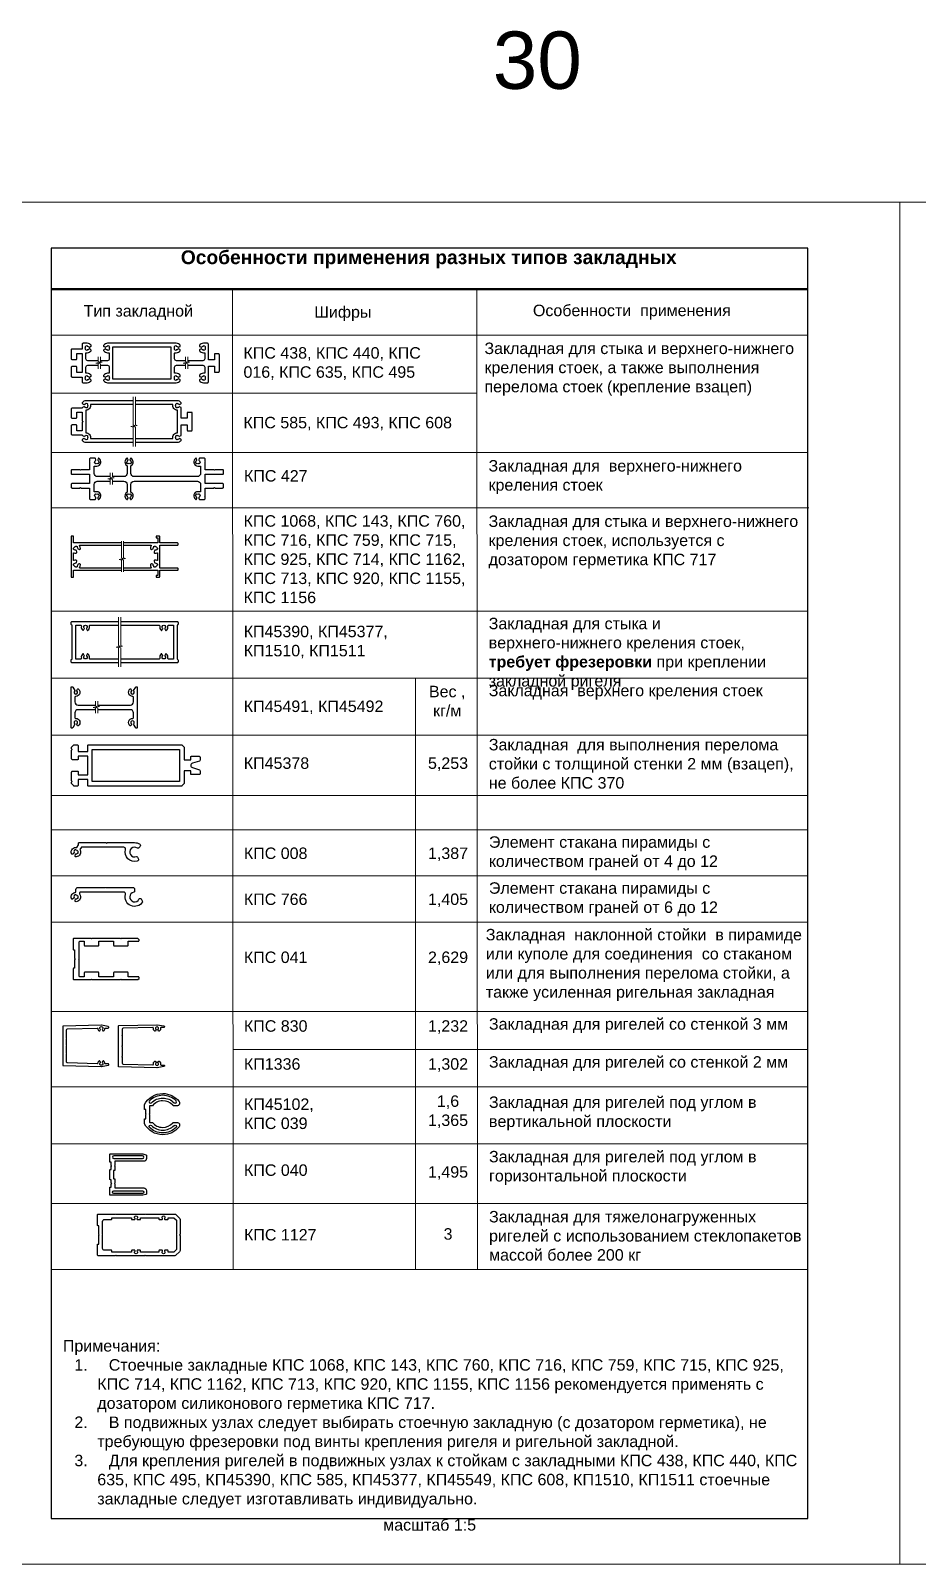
# Model space of a CAD drawing. Extents: x -37 to 4620, y -49 to 348.
# Drawn here: x 230.5 to 423.9, y 0 to 334.4 of the extents above; entities that cross this region are included whole.
import ezdxf

# ---------------------------------------------------------------- set-up
doc = ezdxf.new("R2010")
doc.units = 0
doc.header["$LTSCALE"] = 5
doc.layers.get('0').update_dxf_attribs({"linetype": 'CONTINUOUS', "lineweight": 30})
for name, color, linetype, lineweight in [('3', 1, 'CONTINUOUS', 20), ('4', 160, 'CONTINUOUS', 18), ('Рамки', 1, 'CONTINUOUS', 15), ('Текстовый', 7, 'CONTINUOUS', 9)]:
    doc.layers.add(name, color=color, linetype=linetype, lineweight=lineweight)
doc.layers.add('Скрытые', color=14, linetype='CONTINUOUS', plot=False)
doc.styles.add('Каталожный', font='arial.ttf', dxfattribs={"height": 2.5})

msp = doc.modelspace()

# ---------------------------------------------------------------- linework, layer by layer
at = {"linetype": 'Continuous', "lineweight": 50}
msp.add_line((235, 278.025), (400, 278.031, 0.033), dxfattribs=at)
for points in [[(245.229, 262.437), (242.936, 262.437, -0.4142136), (242.536, 262.837), (242.536, 264.117, -0.4142136), (242.596, 264.177), (242.836, 264.177, 0.2380333), (243.664, 264.595, 0.4874271), (243.58, 264.899), (243.307, 265.012, 0.3586058), (243.186, 264.975, -0.2383043), (242.856, 264.788, 0.25491), (242.807, 264.758), (242.769, 264.691, -0.2), (242.423, 264.891), (242.461, 264.958, 0.25491), (242.462, 265.015, -0.2419516), (242.462, 265.399, 0.25491), (242.461, 265.457), (242.423, 265.523, -0.2), (242.769, 265.723), (242.807, 265.657, 0.25491), (242.856, 265.627, -0.2383043), (243.186, 265.439, 0.3586058), (243.307, 265.402), (243.58, 265.515, 0.4874271), (243.664, 265.819, 0.2380333), (242.836, 266.237), (241.936, 266.237, 0.4142136), (241.736, 266.037), (241.736, 264.987), (239.536, 264.987, 0.4142136), (239.336, 264.787), (239.336, 262.887, 0.4142136), (239.536, 262.687), (240.436, 262.687, 0.4142136), (240.536, 262.787), (240.536, 263.987), (241.736, 263.987), (241.736, 259.887), (240.536, 259.887), (240.536, 261.087, 0.4142136), (240.436, 261.187), (239.536, 261.187, 0.4142136), (239.336, 260.987), (239.336, 259.087, 0.4142136), (239.536, 258.887), (241.736, 258.887), (241.736, 257.837, 0.4142136), (241.936, 257.637), (242.836, 257.637, 0.2380333), (243.664, 258.055, 0.4874271), (243.58, 258.359), (243.307, 258.472, 0.3586058), (243.186, 258.435, -0.2383043), (242.856, 258.248, 0.25491), (242.807, 258.218), (242.769, 258.151, -0.2), (242.423, 258.351), (242.461, 258.418, 0.25491), (242.462, 258.475, -0.2419516), (242.462, 258.859, 0.25491), (242.461, 258.917), (242.423, 258.983, -0.2), (242.769, 259.183), (242.807, 259.117, 0.25491), (242.856, 259.087, -0.2383043), (243.186, 258.899, 0.3586058), (243.307, 258.862), (243.58, 258.975, 0.4874271), (243.664, 259.279, 0.2380333), (242.836, 259.697), (242.596, 259.697, -0.4142136), (242.536, 259.757), (242.536, 261.037, -0.4142136), (242.936, 261.437), (245.229, 261.437)], [(264.261, 262.437), (262.297, 262.437, -0.4142136), (261.897, 262.837), (261.897, 264.117, -0.4142136), (261.957, 264.177), (262.262, 264.177, 0.2380333), (263.09, 264.595, 0.4874271), (263.006, 264.899), (262.733, 265.012, 0.3586058), (262.612, 264.975, -0.2383043), (262.282, 264.788, 0.25491), (262.233, 264.758), (262.195, 264.691, -0.2), (261.849, 264.891), (261.887, 264.958, 0.25491), (261.888, 265.015, -0.2419516), (261.888, 265.399, 0.25491), (261.887, 265.457), (261.849, 265.523, -0.2), (262.195, 265.723), (262.233, 265.657, 0.25491), (262.282, 265.627, -0.2383043), (262.612, 265.439, 0.3586058), (262.733, 265.402), (263.006, 265.515, 0.4874271), (263.09, 265.819, 0.2380333), (262.262, 266.237), (247.262, 266.237, 0.2380333), (246.433, 265.819, 0.4874271), (246.518, 265.515), (246.79, 265.402, 0.3586058), (246.912, 265.439, -0.2383043), (247.241, 265.627, 0.25491), (247.29, 265.657), (247.329, 265.723, -0.2), (247.675, 265.523), (247.637, 265.457, 0.25491), (247.635, 265.399, -0.2419516), (247.635, 265.015, 0.25491), (247.637, 264.958), (247.675, 264.891, -0.2), (247.329, 264.691), (247.29, 264.758, 0.25491), (247.241, 264.788, -0.2383043), (246.912, 264.975, 0.3586058), (246.79, 265.012), (246.518, 264.899, 0.4874271), (246.433, 264.595, 0.2380333), (247.262, 264.177), (247.566, 264.177, -0.4142136), (247.626, 264.117), (247.626, 262.837, -0.4142136), (247.226, 262.437), (245.717, 262.437)], [(264.749, 261.437), (268.055, 261.437, -0.4142136), (268.455, 261.037), (268.455, 259.757, -0.4142136), (268.395, 259.697), (268.155, 259.697, 0.2380333), (267.327, 259.279, 0.4874271), (267.411, 258.975), (267.684, 258.862, 0.3586058), (267.805, 258.899, -0.2383043), (268.135, 259.087, 0.25491), (268.184, 259.117), (268.222, 259.183, -0.2), (268.568, 258.983), (268.53, 258.917, 0.25491), (268.529, 258.859, -0.2419516), (268.529, 258.475, 0.25491), (268.53, 258.418), (268.568, 258.351, -0.2), (268.222, 258.151), (268.184, 258.218, 0.25491), (268.135, 258.248, -0.2383043), (267.805, 258.435, 0.3586058), (267.684, 258.472), (267.411, 258.359, 0.4874271), (267.327, 258.055, 0.2380333), (268.155, 257.637), (269.055, 257.637, 0.4142136), (269.255, 257.837), (269.255, 261.237), (270.555, 261.237), (270.555, 260.037, 0.4142136), (270.655, 259.937), (271.455, 259.937, 0.4142136), (271.655, 260.137), (271.655, 263.737, 0.4142136), (271.455, 263.937), (270.655, 263.937, 0.4142136), (270.555, 263.837), (270.555, 262.637), (269.255, 262.637), (269.255, 266.037, 0.4142136), (269.055, 266.237), (268.155, 266.237, 0.2380333), (267.327, 265.819, 0.4874271), (267.411, 265.515), (267.684, 265.402, 0.3586058), (267.805, 265.439, -0.2383043), (268.135, 265.627, 0.25491), (268.184, 265.657), (268.222, 265.723, -0.2), (268.568, 265.523), (268.53, 265.457, 0.25491), (268.529, 265.399, -0.2419516), (268.529, 265.015, 0.25491), (268.53, 264.958), (268.568, 264.891, -0.2), (268.222, 264.691), (268.184, 264.758, 0.25491), (268.135, 264.788, -0.2383043), (267.805, 264.975, 0.3586058), (267.684, 265.012), (267.411, 264.899, 0.4874271), (267.327, 264.595, 0.2380333), (268.155, 264.177), (268.395, 264.177, -0.4142136), (268.455, 264.117), (268.455, 262.837, -0.4142136), (268.055, 262.437), (264.749, 262.437)], [(245.717, 261.437), (247.226, 261.437, -0.4142136), (247.626, 261.037), (247.626, 259.757, -0.4142136), (247.566, 259.697), (247.262, 259.697, 0.2380333), (246.433, 259.279, 0.4874271), (246.518, 258.975), (246.79, 258.862, 0.3586058), (246.912, 258.899, -0.2383043), (247.241, 259.087, 0.25491), (247.29, 259.117), (247.329, 259.183, -0.2), (247.675, 258.983), (247.637, 258.917, 0.25491), (247.635, 258.859, -0.2419516), (247.635, 258.475, 0.25491), (247.637, 258.418), (247.675, 258.351, -0.2), (247.329, 258.151), (247.29, 258.218, 0.25491), (247.241, 258.248, -0.2383043), (246.912, 258.435, 0.3586058), (246.79, 258.472), (246.518, 258.359, 0.4874271), (246.433, 258.055, 0.2380333), (247.262, 257.637), (262.262, 257.637, 0.2380333), (263.09, 258.055, 0.4874271), (263.006, 258.359), (262.733, 258.472, 0.3586058), (262.612, 258.435, -0.2383043), (262.282, 258.248, 0.25491), (262.233, 258.218), (262.195, 258.151, -0.2), (261.849, 258.351), (261.887, 258.418, 0.25491), (261.888, 258.475, -0.2419516), (261.888, 258.859, 0.25491), (261.887, 258.917), (261.849, 258.983, -0.2), (262.195, 259.183), (262.233, 259.117, 0.25491), (262.282, 259.087, -0.2383043), (262.612, 258.899, 0.3586058), (262.733, 258.862), (263.006, 258.975, 0.4874271), (263.09, 259.279, 0.2380333), (262.262, 259.697), (261.957, 259.697, -0.4142136), (261.897, 259.757), (261.897, 261.037, -0.4142136), (262.297, 261.437), (264.261, 261.437)], [(252.841, 253.683), (242.535, 253.683, 0.2052814), (241.789, 253.363, 0.485561), (241.833, 253.058), (242.093, 252.908, 0.3586058), (242.219, 252.929, -0.2039765), (242.515, 253.072, 0.25491), (242.564, 253.102), (242.602, 253.168, -0.2), (242.948, 252.968), (242.91, 252.902, 0.25491), (242.909, 252.845, -0.2419516), (242.909, 252.461, 0.25491), (242.91, 252.403), (242.948, 252.337, -0.2), (242.602, 252.137), (242.564, 252.203, 0.25491), (242.515, 252.233, -0.2039765), (242.219, 252.377, 0.3586058), (242.093, 252.397), (241.785, 252.22, 0.2679492), (241.735, 252.133), (241.735, 252.083), (239.535, 252.083, 0.4142136), (239.335, 251.883), (239.335, 250.133, 0.4142136), (239.535, 249.933), (240.435, 249.933, 0.4142136), (240.535, 250.033), (240.535, 251.233), (241.735, 251.233), (241.735, 249.407, 0.1989124), (241.753, 249.365), (241.935, 249.183), (241.753, 249, 0.1989124), (241.735, 248.958), (241.735, 247.133), (240.535, 247.133), (240.535, 248.333, 0.4142136), (240.435, 248.433), (239.535, 248.433, 0.4142136), (239.335, 248.233), (239.335, 246.483, 0.4142136), (239.535, 246.283), (241.735, 246.283), (241.735, 246.232, 0.2679492), (241.785, 246.146), (242.093, 245.968, 0.3586058), (242.219, 245.989, -0.2039765), (242.515, 246.132, 0.25491), (242.564, 246.162), (242.602, 246.228, -0.2), (242.948, 246.028), (242.91, 245.962, 0.25491), (242.909, 245.905, -0.2419516), (242.909, 245.521, 0.25491), (242.91, 245.463), (242.948, 245.397, -0.2), (242.602, 245.197), (242.564, 245.263, 0.25491), (242.515, 245.293, -0.2039765), (242.219, 245.437, 0.3586058), (242.093, 245.457), (241.833, 245.307, 0.485561), (241.789, 245.002, 0.2052814), (242.535, 244.683), (252.841, 244.683)], [(252.841, 252.883), (243.539, 252.883, -0.4818211), (242.535, 251.623), (242.535, 246.743, -0.4818211), (243.539, 245.483), (252.841, 245.483)], [(253.328, 244.683), (262.535, 244.683, 0.2052814), (263.281, 245.002, 0.485561), (263.237, 245.307), (262.977, 245.457, 0.3586058), (262.852, 245.437, -0.2039765), (262.556, 245.293, 0.25491), (262.507, 245.263), (262.468, 245.197, -0.2), (262.122, 245.397), (262.16, 245.463, 0.25491), (262.162, 245.521, -0.2419516), (262.162, 245.905, 0.25491), (262.16, 245.962), (262.122, 246.028, -0.2), (262.468, 246.228), (262.507, 246.162, 0.25491), (262.556, 246.132, -0.2039765), (262.852, 245.989, 0.3586058), (262.977, 245.968), (263.285, 246.146, 0.2679492), (263.335, 246.232), (263.335, 248.483), (264.635, 248.483), (264.635, 247.283, 0.4142136), (264.735, 247.183), (265.635, 247.183, 0.4142136), (265.735, 247.283), (265.735, 251.083, 0.4142136), (265.635, 251.183), (264.735, 251.183, 0.4142136), (264.635, 251.083), (264.635, 249.883), (263.335, 249.883), (263.335, 252.133, 0.2679492), (263.285, 252.22), (262.977, 252.397, 0.3586058), (262.852, 252.377, -0.2039765), (262.556, 252.233, 0.25491), (262.507, 252.203), (262.468, 252.137, -0.2), (262.122, 252.337), (262.16, 252.403, 0.25491), (262.162, 252.461, -0.2419516), (262.162, 252.845, 0.25491), (262.16, 252.902), (262.122, 252.968, -0.2), (262.468, 253.168), (262.507, 253.102, 0.25491), (262.556, 253.072, -0.2039765), (262.852, 252.929, 0.3586058), (262.977, 252.908), (263.237, 253.058, 0.485561), (263.281, 253.363, 0.2052814), (262.535, 253.683), (253.328, 253.683)], [(253.328, 245.483), (261.531, 245.483, -0.4818211), (262.535, 246.743), (262.535, 251.623, -0.4818211), (261.531, 252.883), (253.328, 252.883)], [(247.844, 237.175), (245.035, 237.175, -0.4142136), (244.335, 237.875), (244.335, 239.475), (244.935, 239.475, 0.7761002), (245.368, 241.164, 0.4464831), (245.244, 241.12), (245.13, 240.846, 0.3586058), (245.168, 240.725, -0.2383043), (245.355, 240.395, 0.25491), (245.385, 240.346), (245.451, 240.308, -0.2), (245.251, 239.962), (245.185, 240, 0.25491), (245.127, 240.001, -0.2419516), (244.743, 240.001, 0.25491), (244.686, 240), (244.62, 239.962, -0.2), (244.42, 240.308), (244.486, 240.346, 0.25491), (244.516, 240.395, -0.2383043), (244.703, 240.725, 0.3586058), (244.74, 240.846), (244.629, 241.113, 0.3033467), (244.537, 241.175), (243.535, 241.175, 0.4142136), (243.335, 240.975), (243.335, 240.6, 0.1989124), (243.353, 240.557), (243.435, 240.475), (243.353, 240.392, 0.1989124), (243.335, 240.35), (243.335, 238.675), (241.46, 238.675, 0.1989124), (241.418, 238.657), (241.335, 238.575), (241.253, 238.657, 0.1989124), (241.21, 238.675), (239.535, 238.675, 0.4142136), (239.335, 238.475), (239.335, 237.875, 0.4142136), (239.535, 237.675), (243.335, 237.675), (243.335, 235.675), (239.535, 235.675, 0.4142136), (239.335, 235.475), (239.335, 234.875, 0.4142136), (239.535, 234.675), (241.21, 234.675, 0.1989124), (241.253, 234.692), (241.335, 234.775), (241.418, 234.692, 0.1989124), (241.46, 234.675), (243.335, 234.675), (243.335, 233, 0.1989124), (243.353, 232.957), (243.435, 232.875), (243.353, 232.792, 0.1989124), (243.335, 232.75), (243.335, 232.375, 0.4142136), (243.535, 232.175), (244.537, 232.175, 0.3033467), (244.629, 232.237), (244.74, 232.503, 0.3586058), (244.703, 232.625, -0.2383043), (244.516, 232.954, 0.25491), (244.486, 233.003), (244.42, 233.042, -0.2), (244.62, 233.388), (244.686, 233.35, 0.25491), (244.743, 233.348, -0.2419516), (245.127, 233.348, 0.25491), (245.185, 233.35), (245.251, 233.388, -0.2), (245.451, 233.042), (245.385, 233.003, 0.25491), (245.355, 232.954, -0.2383043), (245.168, 232.625, 0.3586058), (245.13, 232.503), (245.244, 232.229, 0.4464831), (245.368, 232.186, 0.7761002), (244.935, 233.875), (244.335, 233.875), (244.335, 235.475, -0.4142136), (245.035, 236.175), (247.844, 236.175)], [(248.331, 236.175), (250.852, 236.175, -0.4142136), (251.552, 235.475), (251.552, 233.897, -0.2537088), (251.462, 233.729, 0.566951), (251.52, 232.186, 0.4464831), (251.644, 232.229), (251.757, 232.503, 0.3586058), (251.72, 232.625, -0.2383043), (251.533, 232.954, 0.25491), (251.503, 233.003), (251.437, 233.042, -0.2), (251.637, 233.388), (251.703, 233.35, 0.25491), (251.76, 233.348, -0.2419516), (252.144, 233.348, 0.25491), (252.202, 233.35), (252.268, 233.388, -0.2), (252.468, 233.042), (252.402, 233.003, 0.25491), (252.372, 232.954, -0.2383043), (252.185, 232.625, 0.3586058), (252.148, 232.503), (252.261, 232.229, 0.4464831), (252.385, 232.186, 0.566951), (252.443, 233.729, -0.2537088), (252.352, 233.897), (252.352, 235.475, -0.4142136), (253.052, 236.175), (266.852, 236.175, -0.4142136), (267.552, 235.475), (267.552, 233.875), (266.952, 233.875, 0.7761002), (266.52, 232.186, 0.4464831), (266.644, 232.229), (266.757, 232.503, 0.3586058), (266.72, 232.625, -0.2383043), (266.533, 232.954, 0.25491), (266.503, 233.003), (266.437, 233.042, -0.2), (266.637, 233.388), (266.703, 233.35, 0.25491), (266.76, 233.348, -0.2419516), (267.144, 233.348, 0.25491), (267.202, 233.35), (267.268, 233.388, -0.2), (267.468, 233.042), (267.402, 233.003, 0.25491), (267.372, 232.954, -0.2383043), (267.185, 232.625, 0.3586058), (267.148, 232.503), (267.258, 232.237, 0.3033467), (267.351, 232.175), (268.352, 232.175, 0.4142136), (268.552, 232.375), (268.552, 232.75, 0.1989124), (268.535, 232.792), (268.452, 232.875), (268.535, 232.957, 0.1989124), (268.552, 233), (268.552, 234.675), (270.428, 234.675, 0.1989124), (270.47, 234.692), (270.552, 234.775), (270.635, 234.692, 0.1989124), (270.677, 234.675), (272.352, 234.675, 0.4142136), (272.552, 234.875), (272.552, 235.475, 0.4142136), (272.352, 235.675), (268.552, 235.675), (268.552, 237.675), (272.352, 237.675, 0.4142136), (272.552, 237.875), (272.552, 238.475, 0.4142136), (272.352, 238.675), (270.677, 238.675, 0.1989124), (270.635, 238.657), (270.552, 238.575), (270.47, 238.657, 0.1989124), (270.428, 238.675), (268.552, 238.675), (268.552, 240.35, 0.1989124), (268.535, 240.392), (268.452, 240.475), (268.535, 240.557, 0.1989124), (268.552, 240.6), (268.552, 240.975, 0.4142136), (268.352, 241.175), (267.351, 241.175, 0.3033467), (267.258, 241.113), (267.148, 240.846, 0.3586058), (267.185, 240.725, -0.2383043), (267.372, 240.395, 0.25491), (267.402, 240.346), (267.468, 240.308, -0.2), (267.268, 239.962), (267.202, 240, 0.25491), (267.144, 240.001, -0.2419516), (266.76, 240.001, 0.25491), (266.703, 240), (266.637, 239.962, -0.2), (266.437, 240.308), (266.503, 240.346, 0.25491), (266.533, 240.395, -0.2383043), (266.72, 240.725, 0.3586058), (266.757, 240.846), (266.644, 241.12, 0.4464831), (266.52, 241.164, 0.7761002), (266.952, 239.475), (267.552, 239.475), (267.552, 237.875, -0.4142136), (266.852, 237.175), (253.052, 237.175, -0.4142136), (252.352, 237.875), (252.352, 239.453, -0.2537088), (252.443, 239.62, 0.566951), (252.385, 241.164, 0.4464831), (252.261, 241.12), (252.148, 240.846, 0.3586058), (252.185, 240.725, -0.2383043), (252.372, 240.395, 0.25491), (252.402, 240.346), (252.468, 240.308, -0.2), (252.268, 239.962), (252.202, 240, 0.25491), (252.144, 240.001, -0.2419516), (251.76, 240.001, 0.25491), (251.703, 240), (251.637, 239.962, -0.2), (251.437, 240.308), (251.503, 240.346, 0.25491), (251.533, 240.395, -0.2383043), (251.72, 240.725, 0.3586058), (251.757, 240.846), (251.644, 241.12, 0.4464831), (251.52, 241.164, 0.566951), (251.462, 239.62, -0.2537088), (251.552, 239.453), (251.552, 237.875, -0.4142136), (250.852, 237.175), (248.331, 237.175)], [(250.273, 222.7), (239.835, 222.7), (239.835, 224.12, 0.4142136), (239.735, 224.22), (239.435, 224.22, 0.4142136), (239.335, 224.12), (239.335, 215.32, 0.4142136), (239.435, 215.22), (239.735, 215.22, 0.4142136), (239.835, 215.32), (239.835, 216.74), (250.273, 216.74)], [(250.76, 216.74), (258.235, 216.74), (258.235, 215.62), (257.935, 215.62, 0.4142136), (257.835, 215.52), (257.835, 215.32, 0.4142136), (257.935, 215.22), (258.535, 215.22, 0.4142136), (258.635, 215.32), (258.635, 216.74), (262.535, 216.74, 0.4142136), (262.635, 216.84), (262.635, 217.14, 0.4142136), (262.535, 217.24), (258.635, 217.24), (258.635, 222.2), (262.535, 222.2, 0.4142136), (262.635, 222.3), (262.635, 222.6, 0.4142136), (262.535, 222.7), (258.635, 222.7), (258.635, 224.12, 0.4142136), (258.535, 224.22), (257.935, 224.22, 0.4142136), (257.835, 224.12), (257.835, 223.92, 0.4142136), (257.935, 223.82), (258.235, 223.82), (258.235, 222.7), (250.76, 222.7)], [(250.273, 217.24), (241.232, 217.24, -0.6048292), (241.182, 217.335, 0.1571487), (241.365, 217.939, 0.4874271), (241.113, 218.129), (240.828, 218.052, 0.3586058), (240.754, 217.949, -0.2039765), (240.646, 217.638, 0.25491), (240.633, 217.582), (240.653, 217.509, -0.2), (240.266, 217.405), (240.246, 217.479, 0.25491), (240.207, 217.52, -0.2419516), (239.935, 217.792, 0.25491), (239.894, 217.832), (239.82, 217.851, -0.2), (239.923, 218.238), (239.997, 218.218, 0.25491), (240.053, 218.232, -0.2039765), (240.364, 218.339, 0.3586058), (240.467, 218.413), (240.544, 218.698, 0.4874271), (240.354, 218.95, 0.1089189), (239.919, 218.863, -0.5418703), (239.835, 218.918), (239.835, 220.523, -0.5418703), (239.919, 220.578, 0.1089189), (240.354, 220.491, 0.4874271), (240.544, 220.742), (240.467, 221.027, 0.3586058), (240.364, 221.101, -0.2039765), (240.053, 221.209, 0.25491), (239.997, 221.223), (239.923, 221.203, -0.2), (239.82, 221.589), (239.894, 221.609, 0.25491), (239.935, 221.649, -0.2419516), (240.207, 221.92, 0.25491), (240.246, 221.962), (240.266, 222.036, -0.2), (240.653, 221.932), (240.633, 221.858, 0.25491), (240.646, 221.803, -0.2039765), (240.754, 221.492, 0.3586058), (240.828, 221.388), (241.113, 221.312, 0.4874271), (241.365, 221.501, 0.1571487), (241.182, 222.106, -0.6048292), (241.232, 222.2), (250.273, 222.2)], [(250.76, 222.2), (256.739, 222.2, -0.6048292), (256.788, 222.106, 0.1571487), (256.605, 221.501, 0.4874271), (256.857, 221.312), (257.142, 221.388, 0.3586058), (257.216, 221.492, -0.2039765), (257.324, 221.803, 0.25491), (257.338, 221.858), (257.318, 221.932, -0.2), (257.704, 222.036), (257.724, 221.962, 0.25491), (257.764, 221.92, -0.2419516), (258.035, 221.649, 0.25491), (258.077, 221.609), (258.151, 221.589, -0.2), (258.047, 221.203), (257.973, 221.223, 0.25491), (257.917, 221.209, -0.2039765), (257.607, 221.101, 0.3586058), (257.503, 221.027), (257.427, 220.742, 0.4874271), (257.616, 220.491, 0.1089189), (258.051, 220.578, -0.5418703), (258.135, 220.523), (258.135, 218.918, -0.5418703), (258.051, 218.863, 0.1089189), (257.616, 218.95, 0.4874271), (257.427, 218.698), (257.503, 218.413, 0.3586058), (257.607, 218.339, -0.2039765), (257.917, 218.232, 0.25491), (257.973, 218.218), (258.047, 218.238, -0.2), (258.151, 217.851), (258.077, 217.832, 0.25491), (258.035, 217.792, -0.2419516), (257.764, 217.52, 0.25491), (257.724, 217.479), (257.704, 217.405, -0.2), (257.318, 217.509), (257.338, 217.582, 0.25491), (257.324, 217.638, -0.2039765), (257.216, 217.949, 0.3586058), (257.142, 218.052), (256.857, 218.129, 0.4874271), (256.605, 217.939, 0.1571487), (256.788, 217.335, -0.6048292), (256.739, 217.24), (250.76, 217.24)], [(249.643, 196.582), (239.535, 196.582, -0.4142136), (239.335, 196.782), (239.335, 197.182, -0.4142136), (239.535, 197.382), (239.535, 197.382), (239.535, 204.782, -0.4142136), (239.335, 204.982), (239.335, 205.382, -0.4142136), (239.535, 205.582), (249.643, 205.582)], [(249.643, 197.382), (243.517, 197.382, -0.468837), (243.32, 197.619, 0.2834189), (242.979, 198.5, 0.4514162), (242.832, 198.47), (242.67, 198.189, 0.3539973), (242.69, 198.065, -2.6034117), (242.181, 198.065, 0.3539973), (242.2, 198.189), (242.038, 198.47, 0.4514162), (241.891, 198.5, 0.2834189), (241.55, 197.619, -0.468837), (241.354, 197.382), (240.335, 197.382), (240.335, 204.782), (241.354, 204.782, -0.468837), (241.55, 204.546, 0.2834189), (241.891, 203.665, 0.4514162), (242.038, 203.695), (242.2, 203.976, 0.3539973), (242.181, 204.1, -2.6034117), (242.69, 204.1, 0.3539973), (242.67, 203.976), (242.832, 203.695, 0.4514162), (242.979, 203.665, 0.2834189), (243.32, 204.546, -0.468837), (243.517, 204.782), (249.643, 204.782)], [(250.131, 205.582), (262.435, 205.582, -0.4142136), (262.635, 205.382), (262.635, 204.982, -0.4142136), (262.435, 204.782), (262.435, 197.382), (262.435, 197.382, -0.4142136), (262.635, 197.182), (262.635, 196.782, -0.4142136), (262.435, 196.582), (250.131, 196.582)], [(250.131, 204.782), (258.454, 204.782, -0.468837), (258.65, 204.546, 0.2834189), (258.991, 203.665, 0.4514162), (259.138, 203.695), (259.3, 203.976, 0.3539973), (259.281, 204.1, -2.6034117), (259.79, 204.1, 0.3539973), (259.77, 203.976), (259.932, 203.695, 0.4514162), (260.079, 203.665, 0.2834189), (260.42, 204.546, -0.468837), (260.617, 204.782), (261.635, 204.782), (261.635, 197.382), (260.617, 197.382, -0.468837), (260.42, 197.619, 0.2834189), (260.079, 198.5, 0.4514162), (259.932, 198.47), (259.77, 198.189, 0.3539973), (259.79, 198.065, -2.6034117), (259.281, 198.065, 0.3539973), (259.3, 198.189), (259.138, 198.47, 0.4514162), (258.991, 198.5, 0.2834189), (258.65, 197.619, -0.468837), (258.454, 197.382), (250.131, 197.382)], [(244.629, 186.346), (240.835, 186.346, 0.4142136), (240.135, 185.646), (240.135, 184.646, 0.4142136), (240.335, 184.446, -0.7187002), (240.879, 182.829, -0.4514162), (240.732, 182.858), (240.553, 183.168, -0.3746932), (240.568, 183.246, 2.9176467), (240.102, 183.246, -0.3746932), (240.117, 183.168), (239.671, 182.396, -0.2679492), (239.585, 182.346), (239.435, 182.346, -0.4142136), (239.335, 182.446), (239.335, 191.246, -0.4142136), (239.435, 191.346), (239.585, 191.346, -0.2679492), (239.671, 191.296), (240.117, 190.523, -0.3746932), (240.102, 190.446, 2.9176467), (240.568, 190.446, -0.3746932), (240.553, 190.523), (240.732, 190.833, -0.4514162), (240.879, 190.863, -0.7187002), (240.335, 189.246, 0.4142136), (240.135, 189.046), (240.135, 188.046, 0.4142136), (240.835, 187.346), (244.629, 187.346)], [(245.117, 187.346), (252.235, 187.346, 0.4142136), (252.935, 188.046), (252.935, 189.046, 0.4142136), (252.735, 189.246, -0.7187002), (252.191, 190.863, -0.4514162), (252.338, 190.833), (252.517, 190.523, -0.3746932), (252.502, 190.446, 2.9176467), (252.968, 190.446, -0.3746932), (252.953, 190.523), (253.399, 191.296, -0.2679492), (253.486, 191.346), (253.635, 191.346, -0.4142136), (253.735, 191.246), (253.735, 182.446, -0.4142136), (253.635, 182.346), (253.486, 182.346, -0.2679492), (253.399, 182.396), (252.953, 183.168, -0.3746932), (252.968, 183.246, 2.9176467), (252.502, 183.246, -0.3746932), (252.517, 183.168), (252.338, 182.858, -0.4514162), (252.191, 182.829, -0.7187002), (252.735, 184.446, 0.4142136), (252.935, 184.646), (252.935, 185.646, 0.4142136), (252.235, 186.346), (245.117, 186.346)]]:
    msp.add_lwpolyline(points, format="xyb")
for points in [[(261.097, 265.437), (261.097, 258.437), (248.426, 258.437), (248.426, 265.437), (248.426, 265.437)], [(262.937, 170.688), (243.937, 170.688), (243.937, 177.688), (262.937, 177.688)]]:
    msp.add_lwpolyline(points, close=True)
for points in [[(239.466, 170.618), (239.537, 170.688), (239.466, 170.759, -0.1989124), (239.437, 170.83), (239.437, 172.738, -0.4142136), (239.637, 172.938), (240.737, 172.938, -0.4142136), (240.837, 172.838), (240.837, 172.138), (242.937, 172.138), (242.937, 176.238), (240.837, 176.238), (240.837, 175.538, -0.4142136), (240.737, 175.438), (239.637, 175.438, -0.4142136), (239.437, 175.638), (239.437, 177.547, -0.1989124), (239.466, 177.618), (239.537, 177.688), (239.466, 177.759, -0.1989124), (239.437, 177.83), (239.437, 178.147, -0.1989124), (239.466, 178.218), (239.908, 178.659, -0.1989124), (239.979, 178.688), (240.637, 178.688, -0.4142136), (240.837, 178.488), (240.837, 177.238), (242.937, 177.238), (242.937, 178.488, -0.4142136), (243.137, 178.688), (263.396, 178.688, -0.1989124), (263.466, 178.659), (263.908, 178.218, -0.1989124), (263.937, 178.147), (263.937, 175.388), (265.437, 175.388), (265.437, 176.088, -0.4142136), (265.537, 176.188), (267.237, 176.188, -0.4142136), (267.437, 175.988), (267.437, 175.335, -0.3269086), (267.298, 175.144), (265.786, 174.665, 0.7320508), (265.786, 173.712), (267.298, 173.233, -0.3269086), (267.437, 173.042), (267.437, 172.388, -0.4142136), (267.237, 172.188), (265.537, 172.188, -0.4142136), (265.437, 172.288), (265.437, 172.988), (263.937, 172.988), (263.937, 170.23, -0.1989124), (263.908, 170.159), (263.466, 169.718, -0.1989124), (263.396, 169.688), (243.137, 169.688, -0.4142136), (242.937, 169.888), (242.937, 171.138), (240.837, 171.138), (240.837, 169.888, -0.4142136), (240.637, 169.688), (239.979, 169.688, -0.1989124), (239.908, 169.718), (239.466, 170.159, -0.1989124), (239.437, 170.23), (239.437, 170.547, -0.1989124)], [(240.095, 131.9, 0.1989124), (240.077, 131.857), (240.077, 129.982), (239.877, 129.982, 0.4142136), (239.777, 129.882), (239.777, 127.682, 0.4142136), (239.977, 127.482), (243.652, 127.482, 0.1989124), (243.695, 127.5), (243.777, 127.582), (243.859, 127.5, 0.1989124), (243.902, 127.482), (250.052, 127.482, 0.1989124), (250.095, 127.5), (250.177, 127.582), (250.259, 127.5, 0.1989124), (250.302, 127.482), (253.852, 127.482, 0.1989124), (253.895, 127.5), (254.159, 127.765, 0.1989124), (254.177, 127.807), (254.177, 127.882, 0.4142136), (253.977, 128.082), (251.777, 128.082), (251.777, 128.982, 0.4142136), (251.677, 129.082), (248.677, 129.082, 0.4142136), (248.577, 128.982), (248.577, 128.082), (245.377, 128.082), (245.377, 128.982, 0.4142136), (245.277, 129.082), (242.277, 129.082, 0.4142136), (242.177, 128.982), (242.177, 128.082), (241.277, 128.082, -0.4142136), (241.077, 128.282), (241.077, 131.857, 0.1989124), (241.059, 131.9), (240.977, 131.982), (241.059, 132.065, 0.1989124), (241.077, 132.107), (241.077, 135.682, -0.4142136), (241.277, 135.882), (242.177, 135.882), (242.177, 134.982, 0.4142136), (242.277, 134.882), (245.277, 134.882, 0.4142136), (245.377, 134.982), (245.377, 135.882), (248.577, 135.882), (248.577, 134.982, 0.4142136), (248.677, 134.882), (251.677, 134.882, 0.4142136), (251.777, 134.982), (251.777, 135.882), (253.977, 135.882, 0.4142136), (254.177, 136.082), (254.177, 136.157, 0.1989124), (254.159, 136.2), (253.895, 136.465, 0.1989124), (253.852, 136.482), (250.302, 136.482, 0.1989124), (250.259, 136.465), (250.177, 136.382), (250.095, 136.465, 0.1989124), (250.052, 136.482), (243.902, 136.482, 0.1989124), (243.859, 136.465), (243.777, 136.382), (243.695, 136.465, 0.1989124), (243.652, 136.482), (239.977, 136.482, 0.4142136), (239.777, 136.282), (239.777, 134.082, 0.4142136), (239.877, 133.982), (240.077, 133.982), (240.077, 132.107, 0.1989124), (240.095, 132.065), (240.177, 131.982)], [(261.906, 76.386, -0.1989124), (262.189, 76.269), (262.955, 75.503, -0.1989124), (263.072, 75.22), (263.072, 71.961, -0.1989124), (263.054, 71.918), (262.972, 71.836), (263.054, 71.754, -0.1989124), (263.072, 71.711), (263.072, 68.452, -0.1989124), (262.955, 68.169), (262.189, 67.403, -0.1989124), (261.906, 67.286), (255.597, 67.286, -0.1989124), (255.554, 67.304), (255.472, 67.386), (255.389, 67.304, -0.1989124), (255.347, 67.286), (249.197, 67.286, -0.1989124), (249.154, 67.304), (249.072, 67.386), (248.989, 67.304, -0.1989124), (248.947, 67.286), (245.272, 67.286, -0.4142136), (245.072, 67.486), (245.072, 69.736, -0.4142136), (245.172, 69.836), (245.372, 69.836), (245.372, 71.711, -0.1989124), (245.389, 71.754), (245.472, 71.836), (245.389, 71.918, -0.1989124), (245.372, 71.961), (245.372, 73.836), (245.172, 73.836, -0.4142136), (245.072, 73.936), (245.072, 76.186, -0.4142136), (245.272, 76.386), (248.947, 76.386, -0.1989124), (248.989, 76.368), (249.072, 76.286), (249.154, 76.368, -0.1989124), (249.197, 76.386), (255.347, 76.386, -0.1989124), (255.389, 76.368), (255.472, 76.286), (255.554, 76.368, -0.1989124), (255.597, 76.386)], [(259.789, 75.186), (260.372, 75.186, 0.4142136), (260.472, 75.286), (260.472, 75.586), (261.741, 75.586), (262.272, 75.055), (262.272, 71.961, 0.1989124), (262.289, 71.918), (262.372, 71.836), (262.289, 71.754, 0.1989124), (262.272, 71.711), (262.272, 68.617), (261.741, 68.086), (260.472, 68.086), (260.472, 68.386, 0.4142136), (260.372, 68.486), (259.789, 68.486, 0.2679492), (259.703, 68.436), (259.676, 68.389, 0.3454303), (259.693, 68.267, -2.4892007), (259.251, 68.267, 0.3454303), (259.268, 68.389), (259.241, 68.436, 0.2679492), (259.154, 68.486), (258.572, 68.486, 0.4142136), (258.472, 68.386), (258.472, 68.086), (254.472, 68.086), (254.472, 68.386, 0.4142136), (254.372, 68.486), (253.789, 68.486, 0.2679492), (253.703, 68.436), (253.676, 68.389, 0.3454303), (253.693, 68.267, -2.4892007), (253.251, 68.267, 0.3454303), (253.268, 68.389), (253.241, 68.436, 0.2679492), (253.154, 68.486), (252.572, 68.486, 0.4142136), (252.472, 68.386), (252.472, 68.086), (248.172, 68.086), (248.172, 68.386, 0.4142136), (248.072, 68.486), (246.572, 68.486, -0.4142136), (246.172, 68.886), (246.172, 71.711, 0.1989124), (246.154, 71.754), (246.072, 71.836), (246.154, 71.918, 0.1989124), (246.172, 71.961), (246.172, 74.786, -0.4142136), (246.572, 75.186), (248.072, 75.186, 0.4142136), (248.172, 75.286), (248.172, 75.586), (252.472, 75.586), (252.472, 75.286, 0.4142136), (252.572, 75.186), (253.154, 75.186, 0.2679492), (253.241, 75.236), (253.268, 75.283, 0.3454303), (253.251, 75.405, -2.4892007), (253.693, 75.405, 0.3454303), (253.676, 75.283), (253.703, 75.236, 0.2679492), (253.789, 75.186), (254.372, 75.186, 0.4142136), (254.472, 75.286), (254.472, 75.586), (258.472, 75.586), (258.472, 75.286, 0.4142136), (258.572, 75.186), (259.154, 75.186, 0.2679492), (259.241, 75.236), (259.268, 75.283, 0.3454303), (259.251, 75.405, -2.4892007), (259.693, 75.405, 0.3454303), (259.676, 75.283), (259.703, 75.236, 0.2679492)]]:
    msp.add_lwpolyline(points, format="xyb", close=True)
at = {"ltscale": 0.7}
for points in [[(241.237, 155.851, -0.5814575), (240.391, 154.274, -0.4874271), (240.191, 154.517), (240.255, 154.805, -0.3586058), (240.355, 154.883, 0.2383043), (240.697, 155.046, -0.25491), (240.75, 155.069), (240.826, 155.062, 0.2), (240.861, 155.461), (240.785, 155.467, -0.25491), (240.737, 155.499, 0.2419516), (240.422, 155.719, -0.25491), (240.376, 155.753), (240.344, 155.823, 0.2), (239.981, 155.654), (240.013, 155.584, -0.25491), (240.01, 155.527, 0.2383043), (239.974, 155.15, -0.3586058), (239.935, 155.029), (239.686, 154.87, -0.4874271), (239.389, 154.975, -0.5814575), (240.582, 156.31), (240.965, 156.857), (240.965, 157.303, -0.4142136), (241.025, 157.363), (246.94, 157.363, -0.1989124), (246.983, 157.346), (247.065, 157.263), (247.148, 157.346, -0.1989124), (247.19, 157.363), (253.165, 157.363, -0.1363454), (254.228, 157.068, -0.4874271), (254.304, 156.442), (254.045, 156.183, -0.3682593), (253.786, 156.162, 1.6764112), (253.543, 154.313, -0.3682593), (253.787, 154.226), (253.971, 153.908, -0.4874271), (253.735, 153.324, -0.5868095), (251.181, 155.856, 0.4962015), (250.795, 156.363), (241.596, 156.363)], [(252.997, 146.563, 1.6516531), (254.121, 145.058, -0.3608173), (254.399, 145.186), (254.525, 145.152, -0.1989124), (254.586, 145.106), (254.917, 144.532, -0.2765919), (254.915, 144.43, -0.8671337), (251.181, 146.069, 0.4962015), (250.795, 146.577), (241.365, 146.577, 0.4142136), (241.165, 146.377), (241.165, 146.165, -0.6224285), (240.391, 144.487, -0.4874271), (240.191, 144.73), (240.255, 145.018, -0.3586058), (240.355, 145.097, 0.2383043), (240.697, 145.259, -0.25491), (240.75, 145.282), (240.826, 145.275, 0.2), (240.861, 145.674), (240.785, 145.681, -0.25491), (240.737, 145.712, 0.2419516), (240.422, 145.933, -0.25491), (240.376, 145.967), (240.344, 146.036, 0.2), (239.981, 145.867), (240.013, 145.798, -0.25491), (240.01, 145.74, 0.2383043), (239.974, 145.363, -0.3586058), (239.935, 145.242), (239.686, 145.084, -0.4874271), (239.389, 145.189, -0.5125882), (240.365, 146.547), (240.365, 147.177, -0.4142136), (240.765, 147.577), (246.64, 147.577, -0.1989124), (246.683, 147.559), (246.765, 147.477), (246.848, 147.559, -0.1989124), (246.89, 147.577), (252.765, 147.577, -0.4142136), (253.165, 147.177), (253.165, 146.761, -0.3682593)], [(238.209, 113.037), (238.292, 113.119, 0.1989124), (238.309, 113.162), (238.309, 114.512, 0.1989124), (238.292, 114.555), (238.209, 114.637), (238.292, 114.719, 0.1989124), (238.309, 114.762), (238.309, 116.561, -0.4072573), (238.505, 116.761), (245.015, 116.916, -0.3819206), (245.117, 116.829, 0.1945353), (245.414, 116.308, 0.4568503), (245.563, 116.337), (245.705, 116.584, 0.3454303), (245.688, 116.706, -2.4892007), (246.131, 116.706, 0.3454303), (246.113, 116.584), (246.256, 116.337, 0.4568503), (246.404, 116.308, 0.2007611), (246.704, 116.848, -0.381966), (246.804, 116.937), (247.409, 116.937, 0.4142136), (247.509, 117.037), (247.509, 117.154, 0.3606106), (247.428, 117.252), (245.928, 117.535, 0.0526036), (245.907, 117.537), (237.607, 117.339, 0.4072573), (237.509, 117.239), (237.509, 108.835, 0.4072573), (237.607, 108.735), (245.907, 108.537, 0.0526036), (245.928, 108.539), (247.428, 108.822, 0.3606106), (247.509, 108.92), (247.509, 109.037, 0.4142136), (247.409, 109.137), (246.804, 109.137, -0.381966), (246.704, 109.226, 0.2007611), (246.404, 109.766, 0.4568503), (246.256, 109.737), (246.113, 109.49, 0.3454303), (246.131, 109.368, -2.4892007), (245.688, 109.368, 0.3454303), (245.705, 109.49), (245.563, 109.737, 0.4568503), (245.414, 109.766, 0.1945353), (245.117, 109.245, -0.3819206), (245.015, 109.158), (238.505, 109.313, -0.4072573), (238.309, 109.513), (238.309, 111.312, 0.1989124), (238.292, 111.355), (238.209, 111.437), (238.292, 111.519, 0.1989124), (238.309, 111.562), (238.309, 112.912, 0.1989124), (238.292, 112.955)], [(256.311, 98.173), (256.393, 98.091, -0.1989124), (256.411, 98.048), (256.411, 96.465, 0.4142136), (256.511, 96.365), (256.989, 96.365, -0.2249174), (257.067, 96.328, 0.4604414), (261.473, 96.232, -0.2134218), (261.771, 96.365), (262.385, 96.365, -0.6247472), (262.858, 95.396, -0.2309607), (259.311, 93.665, -0.2792982), (255.322, 96.081, -0.1209256), (255.311, 96.128), (255.311, 97.065, -0.4142136), (255.411, 97.165), (255.611, 97.165), (255.611, 98.048, -0.1989124), (255.629, 98.091), (255.711, 98.173), (255.629, 98.256, -0.1989124), (255.611, 98.298), (255.611, 99.165), (255.411, 99.165, -0.4142136), (255.311, 99.265), (255.311, 100.202, -0.1209256), (255.322, 100.248, -0.2792982), (259.311, 102.665, -0.2309607), (262.858, 100.934, -0.6247472), (262.385, 99.965), (261.771, 99.965, -0.2134218), (261.473, 100.098, 0.4604414), (257.067, 100.002, -0.2249174), (256.989, 99.965), (256.511, 99.965, 0.4142136), (256.411, 99.865), (256.411, 98.298, -0.1989124), (256.393, 98.256)], [(262.21, 101.064, 0.4142136), (256.412, 101.064, 1), (256.836, 100.64, -0.4142136), (261.786, 100.64, 1)], [(256.412, 95.266, -1), (256.836, 95.69, 0.4142136), (261.786, 95.69, -1), (262.21, 95.266, -0.4142136)], [(248.847, 86.791, -0.1989124), (248.865, 86.748), (248.865, 85.932, -0.4142136), (248.805, 85.872), (248.665, 85.872, 0.4142136), (248.565, 85.772), (248.565, 84.172, 0.4142136), (248.665, 84.072), (248.805, 84.072, -0.4142136), (248.865, 84.012), (248.865, 83.196, -0.1989124), (248.847, 83.153), (248.765, 83.071), (248.847, 82.988, -0.1989124), (248.865, 82.946), (248.865, 82.07), (255.165, 82.07, -0.4142136), (255.765, 81.47), (255.765, 80.838, -0.3394543), (255.616, 80.644), (254.972, 80.472, -0.0655435), (254.957, 80.47), (247.862, 80.47, -0.4072583), (247.765, 80.57), (247.765, 82.172, -0.4142136), (247.865, 82.272), (248.065, 82.272), (248.065, 82.672), (248.065, 82.946, -0.1989124), (248.082, 82.988), (248.165, 83.071), (248.082, 83.153, -0.1989124), (248.065, 83.196), (248.065, 83.872), (247.865, 83.872, -0.4142136), (247.765, 83.972), (247.765, 85.972, -0.4142136), (247.865, 86.072), (248.065, 86.072), (248.065, 86.748, -0.1989124), (248.082, 86.791), (248.165, 86.873), (248.082, 86.956, -0.1989124), (248.065, 86.998), (248.065, 87.272), (248.065, 87.672), (247.865, 87.672, -0.4142136), (247.765, 87.772), (247.765, 89.374, -0.4072583), (247.862, 89.474), (254.957, 89.474, -0.0655435), (254.972, 89.472), (255.616, 89.3, -0.3394543), (255.765, 89.107), (255.765, 88.474, -0.4142136), (255.165, 87.874), (248.865, 87.874), (248.865, 86.998, -0.1989124), (248.847, 86.956), (248.765, 86.873)], [(254.865, 89.074), (248.665, 89.074, 1), (248.665, 88.474), (254.865, 88.474, 1)], [(254.865, 80.87), (248.665, 80.87, -1), (248.665, 81.47), (254.865, 81.47, -1)]]:
    msp.add_lwpolyline(points, format="xyb", close=True, dxfattribs=at)
at = {"elevation": 254.725}
msp.add_lwpolyline([(258.252, 109.423), (258.395, 109.669, -0.4568503), (258.543, 109.698, -0.2593912), (258.843, 108.98, 0.4472136), (258.943, 108.869), (259.548, 108.869, -0.4142136), (259.648, 108.769), (259.648, 108.652, -0.3609113), (259.567, 108.554), (258.059, 108.271, -0.0523359), (258.038, 108.27), (249.746, 108.467, -0.4072583), (249.648, 108.567), (249.648, 117.372, -0.4072583), (249.746, 117.472), (258.038, 117.669, -0.0523359), (258.059, 117.667), (259.567, 117.385, -0.3609113), (259.648, 117.286), (259.648, 117.169, -0.4142136), (259.548, 117.069), (258.943, 117.069, 0.4472136), (258.843, 116.958, -0.2593912), (258.543, 116.241, -0.4568503), (258.395, 116.269), (258.252, 116.516, -0.3454303), (258.27, 116.638, 2.4892007), (257.827, 116.638, -0.3454303), (257.844, 116.516), (257.702, 116.269, -0.4568503), (257.553, 116.241, -0.2529819), (257.251, 116.939, 0.4471376), (257.149, 117.048), (250.644, 116.893, 0.4072583), (250.448, 116.693), (250.448, 115.356, -0.284079), (250.415, 115.303), (250.348, 115.269), (250.415, 115.236, -0.284079), (250.448, 115.182), (250.448, 113.056, -0.284079), (250.415, 113.003), (250.348, 112.969), (250.415, 112.936, -0.284079), (250.448, 112.882), (250.448, 110.756, -0.284079), (250.415, 110.703), (250.348, 110.669), (250.415, 110.636, -0.284079), (250.448, 110.582), (250.448, 109.246, 0.4072583), (250.644, 109.046), (250.647, 109.046), (257.149, 108.891, 0.4471376), (257.251, 109, -0.2529819), (257.553, 109.698, -0.4568503), (257.702, 109.669), (257.844, 109.423, -0.3454303), (257.827, 109.3, 2.4892007), (258.27, 109.3, -0.3454303)], format="xyb", close=True, dxfattribs=at)
at = {"layer": '3', "color": 0, "linetype": 'Continuous'}
msp.add_line((235, 268.025, -764.744), (400, 268.025), dxfattribs=at)
at = {"layer": '4', "ltscale": 0.7}
for points in [[(245.229, 263.275), (245.229, 262.287), (245.62, 262.131), (244.746, 261.912), (245.229, 261.773), (245.229, 260.704)], [(245.717, 263.275), (245.717, 262.287), (246.107, 262.131), (245.233, 261.912), (245.717, 261.773), (245.717, 260.704)], [(264.261, 263.275), (264.261, 262.287), (264.652, 262.131), (263.777, 261.912), (264.261, 261.773), (264.261, 260.704)], [(264.749, 263.275), (264.749, 262.287), (265.139, 262.131), (264.265, 261.912), (264.749, 261.773), (264.749, 260.704)], [(252.841, 254.6), (252.841, 248.452), (253.231, 248.296), (252.357, 248.078), (252.841, 247.939), (252.841, 243.758)], [(253.328, 254.6), (253.328, 248.452), (253.719, 248.296), (252.845, 248.078), (253.328, 247.939), (253.328, 243.758)], [(247.844, 238.013), (247.844, 237.024), (248.234, 236.868), (247.36, 236.65), (247.844, 236.511), (247.844, 235.441)], [(248.331, 238.013), (248.331, 237.024), (248.722, 236.868), (247.847, 236.65), (248.331, 236.511), (248.331, 235.441)], [(250.273, 223.1), (250.273, 219.484), (250.663, 219.328), (249.789, 219.11), (250.273, 218.971), (250.273, 216.378)], [(250.76, 223.1), (250.76, 219.484), (251.151, 219.328), (250.277, 219.11), (250.76, 218.971), (250.76, 216.378)], [(249.643, 206.5), (249.643, 200.352), (250.034, 200.196), (249.159, 199.978), (249.643, 199.839), (249.643, 195.658)], [(250.131, 206.5), (250.131, 200.352), (250.521, 200.196), (249.647, 199.978), (250.131, 199.839), (250.131, 195.658)], [(244.629, 188.184), (244.629, 187.195), (245.02, 187.039), (244.145, 186.821), (244.629, 186.682), (244.629, 185.612)], [(245.117, 188.184), (245.117, 187.195), (245.507, 187.039), (244.633, 186.821), (245.117, 186.682), (245.117, 185.612)]]:
    msp.add_lwpolyline(points, dxfattribs=at)
at = {"layer": 'Рамки', "linetype": 'Continuous'}
for p, q in [((235, 278.026), (235, 64.269)), ((235, 278.025), (235, 64.269)), ((274.537, 278.025), (274.684, 64.269)), ((327.77, 278.025), (327.953, 64.269)), ((400, 278.031), (400, 64.269)), ((400, 278.031), (400, 64.269)), ((235, 255.374), (327.799, 255.374)), ((235, 242.415), (400, 242.415)), ((235.182, 230.327), (400.182, 230.327)), ((235, 207.824), (400, 207.824)), ((235, 193.215), (400, 193.215)), ((314.448, 193.215), (314.448, 64.269)), ((235, 180.82), (400, 180.82)), ((235, 167.648), (400, 167.648)), ((235, 160.169), (400, 160.169)), ((235, 150.144), (400, 150.144)), ((235, 139.989), (400, 139.989)), ((235, 120.505), (400, 120.505)), ((274.651, 112.222), (400, 112.222)), ((235, 104.125), (400, 104.125)), ((235, 91.686), (400, 91.686)), ((235, 78.663), (400, 78.663)), ((235, 64.269), (400, 64.269))]:
    msp.add_line(p, q, dxfattribs=at)
for points in [[(420, 297), (210, 297), (210, 0), (420, 0)], [(420, 297), (630, 297), (630, 0), (420, 0)]]:
    msp.add_lwpolyline(points, close=True, dxfattribs=at)
at = {"layer": 'Скрытые', "linetype": 'Continuous'}
msp.add_lwpolyline([(400, 10), (400, 287), (235, 287), (235, 10)], close=True, dxfattribs=at)

# ---------------------------------------------------------------- texts
at = {"layer": 'Скрытые', "linetype": 'Continuous', "attachment_point": 1, "style": 'Каталожный'}
for s, insert, char_height, width in [('\\pxqc;{\\H0.71429x;30}', (322.052, 334.219), 17.5, 37.86037), ('\\pxqc;{\\H0.71429x;масштаб 1:5}', (235, 9.853), 3.5, 165)]:
    msp.add_mtext(s, dxfattribs=dict(at, insert=insert, char_height=char_height, width=width))
at = {"layer": 'Текстовый', "color": 1, "linetype": 'Continuous', "style": 'Каталожный'}
for s, insert, char_height, width, attachment_point in [('\\pxqc;{\\fArial|b1|i0|c204|p34;\\C256;Особенности применения разных типов закладных}', (234.803, 286.5), 3, 165, 1), ('\\pxqc;Тип закладной', (235, 274.561), 2.5, 37.93233, 1), ('\\pxqc;Шифры ', (292.534, 274.328), 2.5, 12.07883, 1), ('\\pxqc;Особенности  применения', (361.599, 273.028), 2.5, 66.79353, 5), ('\\pxql;КПС 438, КПС 440, КПС 016, КПС 635, КПС 495', (276.906, 265.393), 2.5, 39.64666, 1), ('\\pxql;Закладная для стыка и верхнего-нижнего креления стоек, а также выполнения перелома стоек (крепление взацеп)', (329.452, 266.393), 2.5, 70.54811, 1), ('\\pxql;КПС 585, КПС 493, КПС 608', (276.906, 250.2), 2.5, 53.12143, 1), ('\\pxql;Закладная для  верхнего-нижнего креления стоек', (330.34, 240.783), 2.5, 69.69202, 1), ('\\pxql;КПС 427', (277.017, 238.589), 2.5, 15.84446, 1), ('\\pxql;КПС 1068, КПС 143, КПС 760, КПС 716, КПС 759, КПС 715, КПС 925, КПС 714, КПС 1162, КПС 713, КПС 920, КПС 1155, КПС 1156', (276.931, 228.748), 2.5, 49.81256, 1), ('\\pxql;Закладная для стыка и верхнего-нижнего креления стоек, используется с дозатором герметика КПС 717', (330.356, 228.695), 2.5, 68.58061, 1), ('\\pxql;КП45390, КП45377, КП1510, КП1511', (276.956, 204.651), 2.5, 39.64666, 1), ('\\pxql;Закладная для стыка и верхнего-нижнего креления стоек, {\\fArial|b1|i0|c204|p34;требует фрезеровки} при креплении закладной ригеля', (330.385, 206.393), 2.5, 67.19003, 1), ('\\pxqc;Вес , кг/м', (317.336, 191.562), 2.5, 7.99637, 1), ('\\pxql;Закладная  верхнего креления стоек', (330.405, 191.783), 2.5, 69.69202, 1), ('\\pxql;КП45491, КП45492', (276.972, 188.341), 2.5, 39.64666, 1), ('\\pxql;Закладная  для выполнения перелома стойки с толщиной стенки 2 мм (взацеп), не более КПС 370', (330.405, 179.978), 2.5, 69.69202, 1), ('\\pxql;КП45378', (276.981, 175.946), 2.5, 39.64666, 1), ('\\pxqc;5,253 ', (315.161, 175.946), 2.5, 12.70384, 1), ('\\pxql;Элемент стакана пирамиды с количеством граней от 4 до 12', (330.423, 158.738), 2.5, 67.82481, 1), ('\\pxql;КПС 008 ', (276.995, 156.295), 2.5, 39.64666, 1), ('\\pxqc;1,387', (315.161, 156.295), 2.5, 12.70384, 1), ('\\pxql;Элемент стакана пирамиды с количеством граней от 6 до 12', (330.423, 148.712), 2.5, 67.42093, 1), ('\\pxql;КПС 766 ', (276.995, 146.27), 2.5, 39.64666, 1), ('\\pxqc;1,405 ', (315.161, 146.27), 2.5, 12.70384, 1), ('\\pxql;Закладная  наклонной стойки  в пирамиде или куполе для соединения  со стаканом или для выполнения перелома стойки, а также усиленная ригельная закладная', (329.75, 138.558), 2.5, 69.58368, 1), ('\\pxql;КПС 041 ', (276.995, 133.615), 2.5, 39.64666, 1), ('\\pxqc;2,629 ', (315.161, 133.615), 2.5, 12.70384, 1), ('\\pxql;КПС 830 ', (277.003, 118.631), 2.5, 39.64666, 1), ('\\pxqc;1,232', (315.161, 118.631), 2.5, 12.70384, 1), ('\\pxql;Закладная для ригелей со стенкой 3 мм', (330.432, 119.074), 2.5, 69.58368, 1), ('\\pxql;КП1336', (277.007, 110.348), 2.5, 50.90068, 1), ('\\pxqc;1,302', (315.161, 110.348), 2.5, 12.70384, 1), ('\\pxql;Закладная для ригелей со стенкой 2 мм', (330.436, 110.791), 2.5, 69.58368, 1), ('\\pxql;КП45102,  \\PКПС 039 ', (277.012, 101.582), 2.5, 50.90595, 1), ('\\pxqc;1,6\\P1,365', (315.161, 102.251), 2.5, 12.70384, 1), ('\\pxql;Закладная для ригелей под углом в вертикальной плоскости', (330.442, 102.025), 2.5, 69.58368, 1), ('\\pxql;Закладная для ригелей под углом в горизонтальной плоскости', (330.451, 90.148), 2.5, 69.58368, 1), ('\\pxql;КПС 040 ', (277.021, 87.205), 2.5, 39.64666, 1), ('\\pxqc;1,495 ', (315.161, 86.812), 2.5, 12.70384, 1), ('\\pxql;Закладная для тяжелонагруженных ригелей с использованием стеклопакетов массой более 200 кг', (330.46, 77.053), 2.5, 69.58368, 1), ('\\pxql;КПС 1127 ', (277.03, 73.11), 2.5, 39.64666, 1), ('\\pxqc;3', (315.161, 73.289), 2.5, 12.70384, 1), ('\\pxql;Примечания: \\P\\pi-2,l3,t4;1.^IСтоечные закладные КПС 1068, КПС 143, КПС 760, КПС 716, КПС 759, КПС 715, КПС 925, КПС 714, КПС 1162, КПС 713, КПС 920, КПС 1155, КПС 1156 рекомендуется применять с дозатором силиконового герметика КПС 717.\\P2.^IВ подвижных узлах следует выбирать стоечную закладную (с дозатором герметика), не требующую фрезеровки под винты крепления ригеля и ригельной закладной.\\P3.^IДля крепления ригелей в подвижных узлах к стойкам с закладными КПС 438, КПС 440, КПС 635, КПС 495, КП45390, КПС 585, КП45377, КП45549, КПС 608, КП1510, КП1511 стоечные закладные следует изготавливать индивидуально.', (237.53, 48.901), 2.5, 162.46954, 1)]:
    msp.add_mtext(s, dxfattribs=dict(at, insert=insert, char_height=char_height, width=width, attachment_point=attachment_point))

doc.saveas('drawing.dxf')
